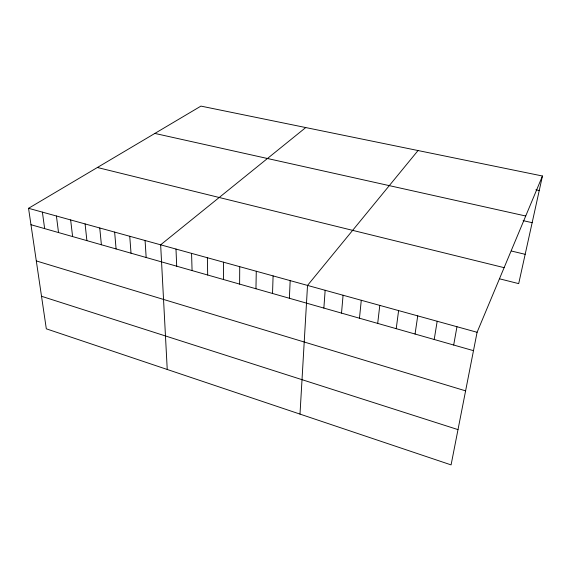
<?xml version="1.0" encoding="UTF-8"?>
<svg xmlns="http://www.w3.org/2000/svg" width="571" height="571" viewBox="0 0 571 571"><rect width="100%" height="100%" fill="white"/><g stroke="black" fill="none" stroke-linecap="round" stroke-linejoin="round"><path stroke-width="0.86" d="M239.62 284.101L239.727 266.678M255.951 288.755L256.279 271.254M272.531 293.473L273.095 275.9M289.376 298.269L290.175 280.618M299.996 414.103L307.526 285.414L418.043 150.537M323.864 308.083L325.156 290.289M341.522 313.108L343.071 295.243M359.466 318.218L361.279 300.275M377.695 323.407L379.786 305.392M396.224 328.682L398.601 310.588M415.06 334.042L417.729 315.877M434.21 339.488L437.179 321.252M453.681 345.034L456.964 326.726M542.45 176.004L477.085 332.286L451.083 464.894L46.315 328.825L28.55 208.301L200.942 106.106L542.45 176.004L518.696 283.63L499.711 278.855M305.749 127.554L160.651 244.816L167.239 369.473M535.876 189.8L539.245 190.507M154.855 133.428L525.72 216.009M523.122 220.649L532.151 222.676M511.58 251.069L525.163 254.309M97.391 167.496L504.114 267.656M28.55 208.301L477.085 332.286M30.97 224.717L473.48 350.665M36.308 260.933L465.601 390.857M41.519 296.278L457.999 429.613M42.382 212.126L44.652 228.614M56.415 216.002L58.527 232.561M70.647 219.942L72.61 236.572M85.093 223.932L86.892 240.634M99.754 227.986L101.388 244.759M114.635 232.097L116.091 248.949M129.745 236.273L131.023 253.196M145.077 240.512L146.169 257.507M175.989 249.056L176.703 266.2M191.563 253.36L192.077 270.575M207.373 257.735L207.687 275.015M223.425 262.168L223.532 279.526"/></g></svg>
